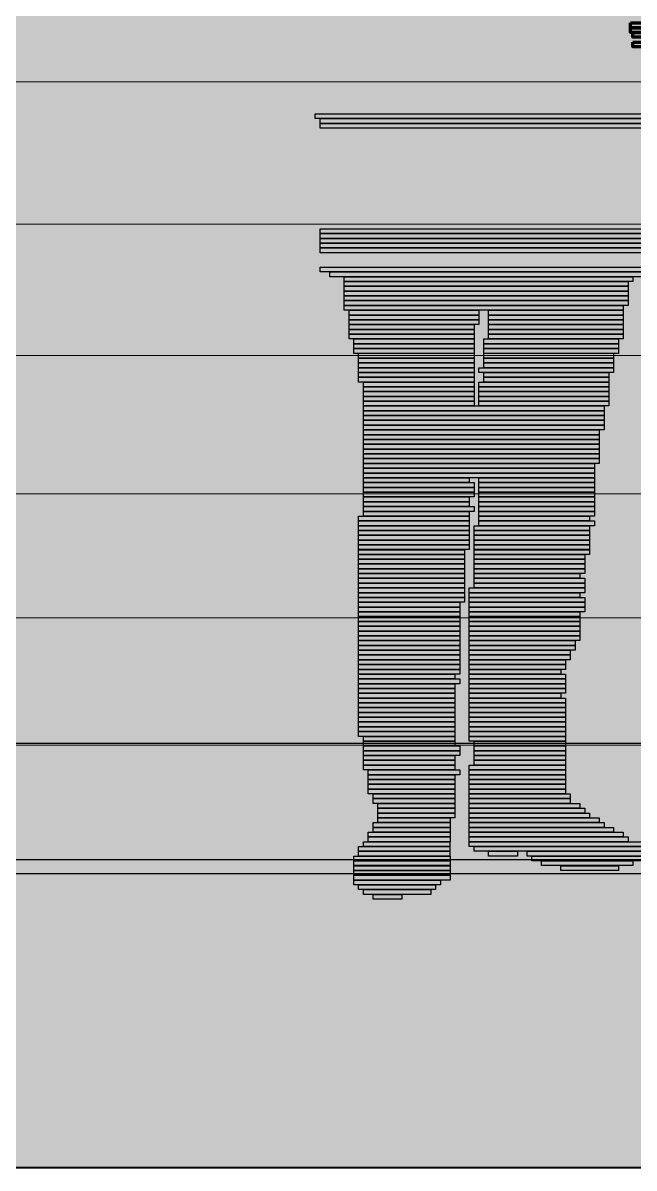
# Model space of a CAD drawing. Header units: millimetres. Extents: x 2976 to 41668, y 1850 to 28527.
# Drawn here: x 20555 to 21355, y 8211 to 9710 of the extents above; entities that cross this region are included whole.
import ezdxf

# ---------------------------------------------------------------- set-up
doc = ezdxf.new("R2010")
doc.units = ezdxf.units.MM
doc.header["$LTSCALE"] = 50
doc.linetypes.add('PDF_141-1_141-1_0-0_0-0', pattern=[282.2, 141.1, -141.1, 0, 0])
for name, color, linetype in [('00_Wand_Bestand', 7, 'Continuous'), ('01_Daemmung_neu', 9, 'Continuous'), ('02_Grundstuecksgrenze', 8, 'Continuous'), ('05_Linien_stark', 7, 'Continuous'), ('06_Linien_fein', 3, 'Continuous')]:
    doc.layers.add(name, color=color, linetype=linetype)

msp = doc.modelspace()

# ---------------------------------------------------------------- hatches: boundary and pattern name
at = {"layer": '00_Wand_Bestand'}
for points in [[(20937.5, 9591.4), (21787.3, 9591.4), (21787.3, 9585.1), (20937.5, 9585.1)], [(20943.8, 9585.1), (21787.3, 9585.1), (21787.3, 9578.8), (20943.8, 9578.8)], [(20943.8, 9578.8), (21787.3, 9578.8), (21787.3, 9572.6), (20943.8, 9572.6)], [(20943.8, 9440.9), (21441.1, 9440.9), (21441.1, 9434.6), (20943.8, 9434.6)], [(20956.4, 9384.4), (21781, 9384.4), (21781, 9378.1), (20956.4, 9378.1)], [(20975.3, 9378.1), (21353, 9378.1), (21353, 9371.9), (20975.3, 9371.9)], [(20975.3, 9371.9), (21346.7, 9371.9), (21346.7, 9365.6), (20975.3, 9365.6)], [(20975.3, 9365.6), (21346.7, 9365.6), (21346.7, 9359.4), (20975.3, 9359.4)], [(20975.3, 9359.4), (21346.7, 9359.4), (21346.7, 9353.1), (20975.3, 9353.1)], [(20975.3, 9353.1), (21346.7, 9353.1), (21346.7, 9346.8), (20975.3, 9346.8)], [(20975.3, 9346.8), (21346.7, 9346.8), (21346.7, 9340.6), (20975.3, 9340.6)], [(20975.3, 9340.5), (21340.4, 9340.5), (21340.4, 9334.3), (20975.3, 9334.3)], [(20981.6, 9334.3), (21151.5, 9334.3), (21151.5, 9328), (20981.6, 9328)], [(20981.6, 9328), (21151.5, 9328), (21151.5, 9321.7), (20981.6, 9321.7)], [(21164.1, 9334.3), (21340.4, 9334.3), (21340.4, 9328), (21164.1, 9328)], [(21164.1, 9328), (21340.4, 9328), (21340.4, 9321.7), (21164.1, 9321.7)], [(20981.6, 9321.7), (21151.5, 9321.7), (21151.5, 9315.4), (20981.6, 9315.4)], [(20981.6, 9315.5), (21145.3, 9315.5), (21145.3, 9309.2), (20981.6, 9309.2)], [(21164.1, 9321.7), (21340.4, 9321.7), (21340.4, 9315.4), (21164.1, 9315.4)], [(21164.1, 9315.5), (21340.4, 9315.5), (21340.4, 9309.2), (21164.1, 9309.2)], [(20981.6, 9309.2), (21145.3, 9309.2), (21145.3, 9302.9), (20981.6, 9302.9)], [(20981.6, 9302.9), (21145.3, 9302.9), (21145.3, 9296.7), (20981.6, 9296.7)], [(21164.1, 9309.2), (21340.4, 9309.2), (21340.4, 9302.9), (21164.1, 9302.9)], [(21164.1, 9302.9), (21340.4, 9302.9), (21340.4, 9296.7), (21164.1, 9296.7)], [(20987.9, 9296.7), (21145.2, 9296.7), (21145.2, 9290.4), (20987.9, 9290.4)], [(20987.9, 9290.4), (21145.2, 9290.4), (21145.2, 9284.1), (20987.9, 9284.1)], [(20987.9, 9284.1), (21145.2, 9284.1), (21145.2, 9277.8), (20987.9, 9277.8)], [(21157.8, 9296.7), (21334.1, 9296.7), (21334.1, 9290.4), (21157.8, 9290.4)], [(21157.8, 9290.4), (21334.1, 9290.4), (21334.1, 9284.1), (21157.8, 9284.1)], [(21157.8, 9284.1), (21334.1, 9284.1), (21334.1, 9277.8), (21157.8, 9277.8)], [(20994.2, 9277.9), (21145.2, 9277.9), (21145.2, 9271.6), (20994.2, 9271.6)], [(20994.2, 9271.6), (21145.2, 9271.6), (21145.2, 9265.3), (20994.2, 9265.3)], [(21157.8, 9277.9), (21327.8, 9277.9), (21327.8, 9271.6), (21157.8, 9271.6)], [(21157.8, 9271.6), (21327.8, 9271.6), (21327.8, 9265.3), (21157.8, 9265.3)], [(20994.2, 9265.3), (21145.2, 9265.3), (21145.2, 9259), (20994.2, 9259)], [(20994.2, 9259), (21145.2, 9259), (21145.2, 9252.8), (20994.2, 9252.8)], [(20994.2, 9252.7), (21145.2, 9252.7), (21145.2, 9246.5), (20994.2, 9246.5)], [(21151.5, 9259), (21327.8, 9259), (21327.8, 9252.8), (21151.5, 9252.8)], [(21157.8, 9265.3), (21327.8, 9265.3), (21327.8, 9259), (21157.8, 9259)], [(21157.8, 9252.7), (21321.5, 9252.7), (21321.5, 9246.5), (21157.8, 9246.5)], [(20994.2, 9246.5), (21145.2, 9246.5), (21145.2, 9240.2), (20994.2, 9240.2)], [(21000.4, 9240.2), (21145.2, 9240.2), (21145.2, 9234), (21000.4, 9234)], [(21151.5, 9240.2), (21321.5, 9240.2), (21321.5, 9234), (21151.5, 9234)], [(21157.8, 9246.5), (21321.5, 9246.5), (21321.5, 9240.2), (21157.8, 9240.2)], [(21000.4, 9234), (21145.2, 9234), (21145.2, 9227.7), (21000.4, 9227.7)], [(21000.4, 9227.7), (21145.2, 9227.7), (21145.2, 9221.4), (21000.4, 9221.4)], [(21151.5, 9234), (21321.5, 9234), (21321.5, 9227.7), (21151.5, 9227.7)], [(21151.5, 9227.7), (21321.5, 9227.7), (21321.5, 9221.4), (21151.5, 9221.4)], [(21000.4, 9221.4), (21145.2, 9221.4), (21145.2, 9215.2), (21000.4, 9215.2)], [(21000.4, 9215.2), (21145.2, 9215.2), (21145.2, 9208.9), (21000.4, 9208.9)], [(21000.4, 9208.9), (21315.2, 9208.9), (21315.2, 9202.6), (21000.4, 9202.6)], [(21151.5, 9221.4), (21321.5, 9221.4), (21321.5, 9215.2), (21151.5, 9215.2)], [(21151.5, 9215.2), (21321.5, 9215.2), (21321.5, 9208.9), (21151.5, 9208.9)], [(21000.4, 9202.6), (21315.2, 9202.6), (21315.2, 9196.3), (21000.4, 9196.3)], [(21000.4, 9196.3), (21315.2, 9196.3), (21315.2, 9190.1), (21000.4, 9190.1)], [(21000.4, 9190.1), (21315.2, 9190.1), (21315.2, 9183.8), (21000.4, 9183.8)], [(21000.4, 9183.8), (21315.2, 9183.8), (21315.2, 9177.5), (21000.4, 9177.5)], [(21000.4, 9177.5), (21308.9, 9177.5), (21308.9, 9171.3), (21000.4, 9171.3)], [(21000.4, 9171.3), (21308.9, 9171.3), (21308.9, 9165), (21000.4, 9165)], [(21000.4, 9165), (21308.9, 9165), (21308.9, 9158.7), (21000.4, 9158.7)], [(21000.4, 9158.7), (21308.9, 9158.7), (21308.9, 9152.4), (21000.4, 9152.4)], [(21000.4, 9152.4), (21308.9, 9152.4), (21308.9, 9146.2), (21000.4, 9146.2)], [(21000.4, 9146.2), (21308.9, 9146.2), (21308.9, 9139.9), (21000.4, 9139.9)], [(21000.4, 9139.9), (21308.9, 9139.9), (21308.9, 9133.6), (21000.4, 9133.6)], [(21000.4, 9133.6), (21302.6, 9133.6), (21302.6, 9127.4), (21000.4, 9127.4)], [(21000.4, 9127.4), (21302.6, 9127.4), (21302.6, 9121.1), (21000.4, 9121.1)], [(21000.4, 9121.1), (21302.6, 9121.1), (21302.6, 9114.8), (21000.4, 9114.8)], [(21000.4, 9114.8), (21138.9, 9114.8), (21138.9, 9108.5), (21000.4, 9108.5)], [(21000.4, 9108.6), (21145.2, 9108.6), (21145.2, 9102.3), (21000.4, 9102.3)], [(21000.4, 9102.3), (21145.2, 9102.3), (21145.2, 9096), (21000.4, 9096)], [(21151.5, 9114.8), (21302.6, 9114.8), (21302.6, 9108.5), (21151.5, 9108.5)], [(21151.5, 9108.6), (21302.6, 9108.6), (21302.6, 9102.3), (21151.5, 9102.3)], [(21151.5, 9102.3), (21302.6, 9102.3), (21302.6, 9096), (21151.5, 9096)], [(21000.4, 9096), (21145.2, 9096), (21145.2, 9089.7), (21000.4, 9089.7)], [(21000.4, 9089.7), (21138.9, 9089.7), (21138.9, 9083.5), (21000.4, 9083.5)], [(21151.5, 9096), (21302.6, 9096), (21302.6, 9089.7), (21151.5, 9089.7)], [(21151.5, 9089.7), (21302.6, 9089.7), (21302.6, 9083.5), (21151.5, 9083.5)], [(21000.4, 9083.5), (21138.9, 9083.5), (21138.9, 9077.2), (21000.4, 9077.2)], [(21000.4, 9077.2), (21145.2, 9077.2), (21145.2, 9070.9), (21000.4, 9070.9)], [(21151.5, 9083.5), (21302.6, 9083.5), (21302.6, 9077.2), (21151.5, 9077.2)], [(21151.5, 9077.2), (21302.6, 9077.2), (21302.6, 9070.9), (21151.5, 9070.9)], [(20994.2, 9064.7), (21138.9, 9064.7), (21138.9, 9058.4), (20994.2, 9058.4)], [(20994.2, 9058.4), (21138.9, 9058.4), (21138.9, 9052.1), (20994.2, 9052.1)], [(21000.4, 9070.9), (21138.9, 9070.9), (21138.9, 9064.7), (21000.4, 9064.7)], [(21151.5, 9070.9), (21302.6, 9070.9), (21302.6, 9064.7), (21151.5, 9064.7)], [(21151.5, 9064.7), (21296.3, 9064.7), (21296.3, 9058.4), (21151.5, 9058.4)], [(21151.5, 9058.4), (21302.6, 9058.4), (21302.6, 9052.1), (21151.5, 9052.1)], [(20994.2, 9052.1), (21138.9, 9052.1), (21138.9, 9045.9), (20994.2, 9045.9)], [(20994.2, 9045.9), (21138.9, 9045.9), (21138.9, 9039.6), (20994.2, 9039.6)], [(21145.3, 9052.1), (21296.3, 9052.1), (21296.3, 9045.9), (21145.3, 9045.9)], [(21145.3, 9045.9), (21296.3, 9045.9), (21296.3, 9039.6), (21145.3, 9039.6)], [(20994.2, 9039.6), (21138.9, 9039.6), (21138.9, 9033.3), (20994.2, 9033.3)], [(20994.2, 9033.3), (21138.9, 9033.3), (21138.9, 9027.1), (20994.2, 9027.1)], [(21145.3, 9039.6), (21296.3, 9039.6), (21296.3, 9033.3), (21145.3, 9033.3)], [(21145.3, 9033.3), (21296.3, 9033.3), (21296.3, 9027.1), (21145.3, 9027.1)], [(20994.2, 9027.1), (21138.9, 9027.1), (21138.9, 9020.8), (20994.2, 9020.8)], [(20994.2, 9020.7), (21132.6, 9020.7), (21132.6, 9014.5), (20994.2, 9014.5)], [(20994.2, 9014.5), (21132.6, 9014.5), (21132.6, 9008.2), (20994.2, 9008.2)], [(21145.3, 9027.1), (21296.3, 9027.1), (21296.3, 9020.8), (21145.3, 9020.8)], [(21145.3, 9020.7), (21296.3, 9020.7), (21296.3, 9014.5), (21145.3, 9014.5)], [(21145.3, 9014.5), (21290, 9014.5), (21290, 9008.2), (21145.3, 9008.2)], [(20994.2, 9008.2), (21132.6, 9008.2), (21132.6, 9002), (20994.2, 9002)], [(20994.2, 9002), (21132.6, 9002), (21132.6, 8995.7), (20994.2, 8995.7)], [(21145.3, 9008.2), (21290, 9008.2), (21290, 9002), (21145.3, 9002)], [(21145.3, 9002), (21290, 9002), (21290, 8995.7), (21145.3, 8995.7)], [(20994.2, 8995.7), (21132.6, 8995.7), (21132.6, 8989.4), (20994.2, 8989.4)], [(20994.2, 8989.4), (21132.6, 8989.4), (21132.6, 8983.2), (20994.2, 8983.2)], [(20994.2, 8983.2), (21132.6, 8983.2), (21132.6, 8976.9), (20994.2, 8976.9)], [(21145.3, 8995.7), (21290, 8995.7), (21290, 8989.4), (21145.3, 8989.4)], [(21145.3, 8989.4), (21283.7, 8989.4), (21283.7, 8983.2), (21145.3, 8983.2)], [(21145.3, 8983.2), (21290, 8983.2), (21290, 8976.9), (21145.3, 8976.9)], [(20994.2, 8976.9), (21132.6, 8976.9), (21132.6, 8970.6), (20994.2, 8970.6)], [(20994.2, 8970.6), (21132.6, 8970.6), (21132.6, 8964.3), (20994.2, 8964.3)], [(21138.9, 8970.6), (21290, 8970.6), (21290, 8964.3), (21138.9, 8964.3)], [(21145.3, 8976.9), (21290, 8976.9), (21290, 8970.6), (21145.3, 8970.6)], [(20994.2, 8964.3), (21132.6, 8964.3), (21132.6, 8958.1), (20994.2, 8958.1)], [(20994.2, 8958.1), (21132.6, 8958.1), (21132.6, 8951.8), (20994.2, 8951.8)], [(21138.9, 8964.3), (21283.7, 8964.3), (21283.7, 8958.1), (21138.9, 8958.1)], [(21138.9, 8958.1), (21290, 8958.1), (21290, 8951.8), (21138.9, 8951.8)], [(20994.2, 8951.8), (21126.4, 8951.8), (21126.4, 8945.5), (20994.2, 8945.5)], [(20994.2, 8945.5), (21126.4, 8945.5), (21126.4, 8939.3), (20994.2, 8939.3)], [(20994.2, 8939.3), (21126.4, 8939.3), (21126.4, 8933), (20994.2, 8933)], [(21138.9, 8951.8), (21290, 8951.8), (21290, 8945.5), (21138.9, 8945.5)], [(21138.9, 8945.5), (21290, 8945.5), (21290, 8939.3), (21138.9, 8939.3)], [(21138.9, 8939.3), (21283.7, 8939.3), (21283.7, 8933), (21138.9, 8933)], [(20994.2, 8933), (21126.4, 8933), (21126.4, 8926.7), (20994.2, 8926.7)], [(20994.2, 8926.7), (21126.4, 8926.7), (21126.4, 8920.4), (20994.2, 8920.4)], [(21138.9, 8933), (21283.7, 8933), (21283.7, 8926.7), (21138.9, 8926.7)], [(21138.9, 8926.7), (21283.7, 8926.7), (21283.7, 8920.4), (21138.9, 8920.4)], [(20994.2, 8920.4), (21126.4, 8920.4), (21126.4, 8914.2), (20994.2, 8914.2)], [(20994.2, 8914.2), (21126.4, 8914.2), (21126.4, 8907.9), (20994.2, 8907.9)], [(20994.2, 8907.9), (21126.4, 8907.9), (21126.4, 8901.6), (20994.2, 8901.6)], [(21138.9, 8920.4), (21283.7, 8920.4), (21283.7, 8914.2), (21138.9, 8914.2)], [(21138.9, 8914.2), (21283.7, 8914.2), (21283.7, 8907.9), (21138.9, 8907.9)], [(21138.9, 8907.9), (21283.7, 8907.9), (21283.7, 8901.6), (21138.9, 8901.6)], [(20994.2, 8901.6), (21126.4, 8901.6), (21126.4, 8895.4), (20994.2, 8895.4)], [(20994.2, 8895.4), (21126.4, 8895.4), (21126.4, 8889.1), (20994.2, 8889.1)], [(21138.9, 8901.6), (21277.5, 8901.6), (21277.5, 8895.4), (21138.9, 8895.4)], [(21138.9, 8895.4), (21277.5, 8895.4), (21277.5, 8889.1), (21138.9, 8889.1)], [(20994.2, 8889.1), (21126.4, 8889.1), (21126.4, 8882.8), (20994.2, 8882.8)], [(20994.2, 8882.8), (21126.4, 8882.8), (21126.4, 8876.6), (20994.2, 8876.6)], [(21138.9, 8889.1), (21271.1, 8889.1), (21271.1, 8882.8), (21138.9, 8882.8)], [(21138.9, 8882.8), (21271.1, 8882.8), (21271.1, 8876.6), (21138.9, 8876.6)], [(20994.2, 8876.6), (21126.4, 8876.6), (21126.4, 8870.3), (20994.2, 8870.3)], [(20994.2, 8870.3), (21126.4, 8870.3), (21126.4, 8864), (20994.2, 8864)], [(20994.2, 8864), (21126.4, 8864), (21126.4, 8857.8), (20994.2, 8857.8)], [(21138.9, 8876.6), (21264.9, 8876.6), (21264.9, 8870.3), (21138.9, 8870.3)], [(21138.9, 8870.3), (21264.9, 8870.3), (21264.9, 8864), (21138.9, 8864)], [(21138.9, 8864), (21258.6, 8864), (21258.6, 8857.8), (21138.9, 8857.8)], [(20994.2, 8857.8), (21120.1, 8857.8), (21120.1, 8851.5), (20994.2, 8851.5)], [(20994.2, 8851.5), (21126.4, 8851.5), (21126.4, 8845.2), (20994.2, 8845.2)], [(21138.9, 8857.8), (21264.9, 8857.8), (21264.9, 8851.5), (21138.9, 8851.5)], [(21138.9, 8851.5), (21264.9, 8851.5), (21264.9, 8845.2), (21138.9, 8845.2)], [(20994.2, 8845.2), (21120.1, 8845.2), (21120.1, 8839), (20994.2, 8839)], [(20994.2, 8838.9), (21120.1, 8838.9), (21120.1, 8832.7), (20994.2, 8832.7)], [(20994.2, 8832.7), (21120.1, 8832.7), (21120.1, 8826.4), (20994.2, 8826.4)], [(21138.9, 8845.2), (21264.9, 8845.2), (21264.9, 8839), (21138.9, 8839)], [(21138.9, 8838.9), (21264.9, 8838.9), (21264.9, 8832.7), (21138.9, 8832.7)], [(21138.9, 8832.7), (21258.6, 8832.7), (21258.6, 8826.4), (21138.9, 8826.4)], [(20994.2, 8826.4), (21120.1, 8826.4), (21120.1, 8820.1), (20994.2, 8820.1)], [(20994.2, 8820.1), (21120.1, 8820.1), (21120.1, 8813.9), (20994.2, 8813.9)], [(21138.9, 8826.4), (21264.9, 8826.4), (21264.9, 8820.1), (21138.9, 8820.1)], [(21138.9, 8820.1), (21264.9, 8820.1), (21264.9, 8813.9), (21138.9, 8813.9)], [(20994.2, 8813.9), (21120.1, 8813.9), (21120.1, 8807.6), (20994.2, 8807.6)], [(20994.2, 8807.6), (21120.1, 8807.6), (21120.1, 8801.3), (20994.2, 8801.3)], [(21138.9, 8813.9), (21264.9, 8813.9), (21264.9, 8807.6), (21138.9, 8807.6)], [(21138.9, 8807.6), (21264.9, 8807.6), (21264.9, 8801.3), (21138.9, 8801.3)], [(20994.2, 8801.4), (21120.1, 8801.4), (21120.1, 8795.1), (20994.2, 8795.1)], [(20994.2, 8795.1), (21120.1, 8795.1), (21120.1, 8788.8), (20994.2, 8788.8)], [(20994.2, 8788.8), (21120.1, 8788.8), (21120.1, 8782.5), (20994.2, 8782.5)], [(21138.9, 8801.4), (21264.9, 8801.4), (21264.9, 8795.1), (21138.9, 8795.1)], [(21138.9, 8795.1), (21264.9, 8795.1), (21264.9, 8788.8), (21138.9, 8788.8)], [(21138.9, 8788.8), (21264.9, 8788.8), (21264.9, 8782.5), (21138.9, 8782.5)], [(20994.2, 8782.5), (21120.1, 8782.5), (21120.1, 8776.2), (20994.2, 8776.2)], [(21000.4, 8776.2), (21120.1, 8776.2), (21120.1, 8770), (21000.4, 8770)], [(21138.9, 8782.5), (21264.9, 8782.5), (21264.9, 8776.2), (21138.9, 8776.2)], [(21138.9, 8776.2), (21264.9, 8776.2), (21264.9, 8770), (21138.9, 8770)], [(21000.4, 8770), (21120.1, 8770), (21120.1, 8763.7), (21000.4, 8763.7)], [(21000.4, 8763.7), (21126.4, 8763.7), (21126.4, 8757.4), (21000.4, 8757.4)], [(21000.4, 8757.4), (21126.4, 8757.4), (21126.4, 8751.2), (21000.4, 8751.2)], [(21145.3, 8770), (21264.8, 8770), (21264.8, 8763.7), (21145.3, 8763.7)], [(21145.3, 8763.7), (21264.8, 8763.7), (21264.8, 8757.4), (21145.3, 8757.4)], [(21145.3, 8757.4), (21264.8, 8757.4), (21264.8, 8751.2), (21145.3, 8751.2)], [(21000.4, 8751.2), (21120.1, 8751.2), (21120.1, 8744.9), (21000.4, 8744.9)], [(21000.4, 8744.9), (21120.1, 8744.9), (21120.1, 8738.6), (21000.4, 8738.6)], [(21145.3, 8751.2), (21264.8, 8751.2), (21264.8, 8744.9), (21145.3, 8744.9)], [(21145.3, 8744.9), (21264.8, 8744.9), (21264.8, 8738.6), (21145.3, 8738.6)], [(21000.4, 8738.6), (21120.1, 8738.6), (21120.1, 8732.3), (21000.4, 8732.3)], [(21006.8, 8732.4), (21126.4, 8732.4), (21126.4, 8726.1), (21006.8, 8726.1)], [(21138.9, 8738.6), (21264.9, 8738.6), (21264.9, 8732.3), (21138.9, 8732.3)], [(21138.9, 8732.4), (21264.9, 8732.4), (21264.9, 8726.1), (21138.9, 8726.1)], [(21006.8, 8726.1), (21120.1, 8726.1), (21120.1, 8719.8), (21006.8, 8719.8)], [(21006.8, 8719.8), (21120.1, 8719.8), (21120.1, 8713.5), (21006.8, 8713.5)], [(21006.8, 8713.5), (21120.1, 8713.5), (21120.1, 8707.3), (21006.8, 8707.3)], [(21138.9, 8726.1), (21264.9, 8726.1), (21264.9, 8719.8), (21138.9, 8719.8)], [(21138.9, 8719.8), (21264.9, 8719.8), (21264.9, 8713.5), (21138.9, 8713.5)], [(21138.9, 8713.5), (21264.9, 8713.5), (21264.9, 8707.3), (21138.9, 8707.3)], [(21006.8, 8707.3), (21120.1, 8707.3), (21120.1, 8701), (21006.8, 8701)], [(21013.1, 8701), (21120.1, 8701), (21120.1, 8694.7), (21013.1, 8694.7)], [(21138.9, 8707.3), (21264.9, 8707.3), (21264.9, 8701), (21138.9, 8701)], [(21138.9, 8701), (21271.1, 8701), (21271.1, 8694.7), (21138.9, 8694.7)], [(21013.1, 8694.7), (21120.1, 8694.7), (21120.1, 8688.5), (21013.1, 8688.5)], [(21019.3, 8688.5), (21120.1, 8688.5), (21120.1, 8682.2), (21019.3, 8682.2)], [(21138.9, 8694.7), (21271.1, 8694.7), (21271.1, 8688.5), (21138.9, 8688.5)], [(21138.9, 8688.5), (21283.7, 8688.5), (21283.7, 8682.2), (21138.9, 8682.2)], [(21019.3, 8682.2), (21120.1, 8682.2), (21120.1, 8675.9), (21019.3, 8675.9)], [(21019.3, 8675.9), (21120.1, 8675.9), (21120.1, 8669.7), (21019.3, 8669.7)], [(21019.3, 8669.7), (21113.8, 8669.7), (21113.8, 8663.4), (21019.3, 8663.4)], [(21138.9, 8682.2), (21290, 8682.2), (21290, 8675.9), (21138.9, 8675.9)], [(21138.9, 8675.9), (21296.3, 8675.9), (21296.3, 8669.7), (21138.9, 8669.7)], [(21138.9, 8669.7), (21308.9, 8669.7), (21308.9, 8663.4), (21138.9, 8663.4)], [(21013.1, 8663.4), (21113.8, 8663.4), (21113.8, 8657.1), (21013.1, 8657.1)], [(21013.1, 8657.1), (21113.8, 8657.1), (21113.8, 8650.9), (21013.1, 8650.9)], [(21138.9, 8663.4), (21315.2, 8663.4), (21315.2, 8657.1), (21138.9, 8657.1)], [(21138.9, 8657.1), (21327.8, 8657.1), (21327.8, 8650.9), (21138.9, 8650.9)], [(21000.4, 8638.3), (21113.7, 8638.3), (21113.7, 8632), (21000.4, 8632)], [(21006.8, 8650.8), (21113.8, 8650.8), (21113.8, 8644.6), (21006.8, 8644.6)], [(21006.8, 8644.6), (21113.8, 8644.6), (21113.8, 8638.3), (21006.8, 8638.3)], [(21138.9, 8650.8), (21340.4, 8650.8), (21340.4, 8644.6), (21138.9, 8644.6)], [(21138.9, 8644.6), (21346.7, 8644.6), (21346.7, 8638.3), (21138.9, 8638.3)], [(21138.9, 8638.3), (21365.6, 8638.3), (21365.6, 8632), (21138.9, 8632)], [(20994.2, 8632), (21113.7, 8632), (21113.7, 8625.8), (20994.2, 8625.8)], [(20994.2, 8625.8), (21113.7, 8625.8), (21113.7, 8619.5), (20994.2, 8619.5)], [(21145.3, 8632), (21365.5, 8632), (21365.5, 8625.8), (21145.3, 8625.8)], [(21164.1, 8625.8), (21201.9, 8625.8), (21201.9, 8619.5), (21164.1, 8619.5)], [(21214.5, 8625.8), (21365.6, 8625.8), (21365.6, 8619.5), (21214.5, 8619.5)], [(20987.9, 8619.5), (21113.8, 8619.5), (21113.8, 8613.2), (20987.9, 8613.2)], [(20987.9, 8613.2), (21113.8, 8613.2), (21113.8, 8607), (20987.9, 8607)], [(21220.8, 8619.5), (21371.9, 8619.5), (21371.9, 8613.2), (21220.8, 8613.2)], [(21233.4, 8613.2), (21353, 8613.2), (21353, 8607), (21233.4, 8607)], [(20987.9, 8606.9), (21113.8, 8606.9), (21113.8, 8600.7), (20987.9, 8600.7)], [(20987.9, 8600.7), (21113.8, 8600.7), (21113.8, 8594.4), (20987.9, 8594.4)], [(20987.9, 8594.4), (21113.8, 8594.4), (21113.8, 8588.1), (20987.9, 8588.1)], [(21258.6, 8606.9), (21334.1, 8606.9), (21334.1, 8600.7), (21258.6, 8600.7)], [(20987.9, 8588.1), (21101.2, 8588.1), (21101.2, 8581.9), (20987.9, 8581.9)], [(20994.2, 8581.9), (21094.9, 8581.9), (21094.9, 8575.6), (20994.2, 8575.6)], [(21000.4, 8575.6), (21088.6, 8575.6), (21088.6, 8569.3), (21000.4, 8569.3)], [(21013.1, 8569.3), (21050.8, 8569.3), (21050.8, 8563.1), (21013.1, 8563.1)]]:
    msp.add_hatch(color=7, dxfattribs=at).paths.add_polyline_path(points)
at = {"layer": '01_Daemmung_neu'}
msp.add_hatch(color=7, dxfattribs=at).paths.add_polyline_path([(11052, 17953.8), (24528.5, 17953.8), (24528.5, 8596.3), (11052, 8596.3)])
at = {"layer": '02_Grundstuecksgrenze', "transparency": 33554477}
msp.add_hatch(color=7, dxfattribs=at).paths.add_polyline_path([(11053.2, 8767.2), (24522.5, 8767.2), (24522.5, 8211.6), (11053.2, 8211.6)])
at = {"layer": '02_Grundstuecksgrenze'}
msp.add_hatch(color=7, dxfattribs=at).paths.add_polyline_path([(18046.7, 8615), (33720.4, 8615), (33720.4, 8210.9), (18046.7, 8210.9)])

# ---------------------------------------------------------------- linework, layer by layer
at = {"layer": '00_Wand_Bestand'}
for points in [[(20937.5, 9591.4), (21787.3, 9591.4), (21787.3, 9585.1), (20937.5, 9585.1)], [(20943.8, 9585.1), (21787.3, 9585.1), (21787.3, 9578.8), (20943.8, 9578.8)], [(20943.8, 9578.8), (21787.3, 9578.8), (21787.3, 9572.6), (20943.8, 9572.6)], [(20943.8, 9440.9), (21441.1, 9440.9), (21441.1, 9434.6), (20943.8, 9434.6)], [(20956.4, 9384.4), (21781, 9384.4), (21781, 9378.1), (20956.4, 9378.1)], [(20975.3, 9378.1), (21353, 9378.1), (21353, 9371.9), (20975.3, 9371.9)], [(20975.3, 9371.9), (21346.7, 9371.9), (21346.7, 9365.6), (20975.3, 9365.6)], [(20975.3, 9365.6), (21346.7, 9365.6), (21346.7, 9359.4), (20975.3, 9359.4)], [(20975.3, 9359.4), (21346.7, 9359.4), (21346.7, 9353.1), (20975.3, 9353.1)], [(20975.3, 9353.1), (21346.7, 9353.1), (21346.7, 9346.8), (20975.3, 9346.8)], [(20975.3, 9346.8), (21346.7, 9346.8), (21346.7, 9340.6), (20975.3, 9340.6)], [(20975.3, 9340.5), (21340.4, 9340.5), (21340.4, 9334.3), (20975.3, 9334.3)], [(20981.6, 9334.3), (21151.5, 9334.3), (21151.5, 9328), (20981.6, 9328)], [(20981.6, 9328), (21151.5, 9328), (21151.5, 9321.7), (20981.6, 9321.7)], [(21164.1, 9334.3), (21340.4, 9334.3), (21340.4, 9328), (21164.1, 9328)], [(21164.1, 9328), (21340.4, 9328), (21340.4, 9321.7), (21164.1, 9321.7)], [(20981.6, 9321.7), (21151.5, 9321.7), (21151.5, 9315.4), (20981.6, 9315.4)], [(20981.6, 9315.5), (21145.3, 9315.5), (21145.3, 9309.2), (20981.6, 9309.2)], [(21164.1, 9321.7), (21340.4, 9321.7), (21340.4, 9315.4), (21164.1, 9315.4)], [(21164.1, 9315.5), (21340.4, 9315.5), (21340.4, 9309.2), (21164.1, 9309.2)], [(20981.6, 9309.2), (21145.3, 9309.2), (21145.3, 9302.9), (20981.6, 9302.9)], [(20981.6, 9302.9), (21145.3, 9302.9), (21145.3, 9296.7), (20981.6, 9296.7)], [(21164.1, 9309.2), (21340.4, 9309.2), (21340.4, 9302.9), (21164.1, 9302.9)], [(21164.1, 9302.9), (21340.4, 9302.9), (21340.4, 9296.7), (21164.1, 9296.7)], [(20987.9, 9296.7), (21145.2, 9296.7), (21145.2, 9290.4), (20987.9, 9290.4)], [(20987.9, 9290.4), (21145.2, 9290.4), (21145.2, 9284.1), (20987.9, 9284.1)], [(20987.9, 9284.1), (21145.2, 9284.1), (21145.2, 9277.8), (20987.9, 9277.8)], [(21157.8, 9296.7), (21334.1, 9296.7), (21334.1, 9290.4), (21157.8, 9290.4)], [(21157.8, 9290.4), (21334.1, 9290.4), (21334.1, 9284.1), (21157.8, 9284.1)], [(21157.8, 9284.1), (21334.1, 9284.1), (21334.1, 9277.8), (21157.8, 9277.8)], [(20994.2, 9277.9), (21145.2, 9277.9), (21145.2, 9271.6), (20994.2, 9271.6)], [(20994.2, 9271.6), (21145.2, 9271.6), (21145.2, 9265.3), (20994.2, 9265.3)], [(21157.8, 9277.9), (21327.8, 9277.9), (21327.8, 9271.6), (21157.8, 9271.6)], [(21157.8, 9271.6), (21327.8, 9271.6), (21327.8, 9265.3), (21157.8, 9265.3)], [(20994.2, 9265.3), (21145.2, 9265.3), (21145.2, 9259), (20994.2, 9259)], [(20994.2, 9259), (21145.2, 9259), (21145.2, 9252.8), (20994.2, 9252.8)], [(20994.2, 9252.7), (21145.2, 9252.7), (21145.2, 9246.5), (20994.2, 9246.5)], [(21151.5, 9259), (21327.8, 9259), (21327.8, 9252.8), (21151.5, 9252.8)], [(21157.8, 9265.3), (21327.8, 9265.3), (21327.8, 9259), (21157.8, 9259)], [(21157.8, 9252.7), (21321.5, 9252.7), (21321.5, 9246.5), (21157.8, 9246.5)], [(20994.2, 9246.5), (21145.2, 9246.5), (21145.2, 9240.2), (20994.2, 9240.2)], [(21000.4, 9240.2), (21145.2, 9240.2), (21145.2, 9234), (21000.4, 9234)], [(21151.5, 9240.2), (21321.5, 9240.2), (21321.5, 9234), (21151.5, 9234)], [(21157.8, 9246.5), (21321.5, 9246.5), (21321.5, 9240.2), (21157.8, 9240.2)], [(21000.4, 9234), (21145.2, 9234), (21145.2, 9227.7), (21000.4, 9227.7)], [(21000.4, 9227.7), (21145.2, 9227.7), (21145.2, 9221.4), (21000.4, 9221.4)], [(21151.5, 9234), (21321.5, 9234), (21321.5, 9227.7), (21151.5, 9227.7)], [(21151.5, 9227.7), (21321.5, 9227.7), (21321.5, 9221.4), (21151.5, 9221.4)], [(21000.4, 9221.4), (21145.2, 9221.4), (21145.2, 9215.2), (21000.4, 9215.2)], [(21000.4, 9215.2), (21145.2, 9215.2), (21145.2, 9208.9), (21000.4, 9208.9)], [(21000.4, 9208.9), (21315.2, 9208.9), (21315.2, 9202.6), (21000.4, 9202.6)], [(21151.5, 9221.4), (21321.5, 9221.4), (21321.5, 9215.2), (21151.5, 9215.2)], [(21151.5, 9215.2), (21321.5, 9215.2), (21321.5, 9208.9), (21151.5, 9208.9)], [(21000.4, 9202.6), (21315.2, 9202.6), (21315.2, 9196.3), (21000.4, 9196.3)], [(21000.4, 9196.3), (21315.2, 9196.3), (21315.2, 9190.1), (21000.4, 9190.1)], [(21000.4, 9190.1), (21315.2, 9190.1), (21315.2, 9183.8), (21000.4, 9183.8)], [(21000.4, 9183.8), (21315.2, 9183.8), (21315.2, 9177.5), (21000.4, 9177.5)], [(21000.4, 9177.5), (21308.9, 9177.5), (21308.9, 9171.3), (21000.4, 9171.3)], [(21000.4, 9171.3), (21308.9, 9171.3), (21308.9, 9165), (21000.4, 9165)], [(21000.4, 9165), (21308.9, 9165), (21308.9, 9158.7), (21000.4, 9158.7)], [(21000.4, 9158.7), (21308.9, 9158.7), (21308.9, 9152.4), (21000.4, 9152.4)], [(21000.4, 9152.4), (21308.9, 9152.4), (21308.9, 9146.2), (21000.4, 9146.2)], [(21000.4, 9146.2), (21308.9, 9146.2), (21308.9, 9139.9), (21000.4, 9139.9)], [(21000.4, 9139.9), (21308.9, 9139.9), (21308.9, 9133.6), (21000.4, 9133.6)], [(21000.4, 9133.6), (21302.6, 9133.6), (21302.6, 9127.4), (21000.4, 9127.4)], [(21000.4, 9127.4), (21302.6, 9127.4), (21302.6, 9121.1), (21000.4, 9121.1)], [(21000.4, 9121.1), (21302.6, 9121.1), (21302.6, 9114.8), (21000.4, 9114.8)], [(21000.4, 9114.8), (21138.9, 9114.8), (21138.9, 9108.5), (21000.4, 9108.5)], [(21000.4, 9108.6), (21145.2, 9108.6), (21145.2, 9102.3), (21000.4, 9102.3)], [(21000.4, 9102.3), (21145.2, 9102.3), (21145.2, 9096), (21000.4, 9096)], [(21151.5, 9114.8), (21302.6, 9114.8), (21302.6, 9108.5), (21151.5, 9108.5)], [(21151.5, 9108.6), (21302.6, 9108.6), (21302.6, 9102.3), (21151.5, 9102.3)], [(21151.5, 9102.3), (21302.6, 9102.3), (21302.6, 9096), (21151.5, 9096)], [(21000.4, 9096), (21145.2, 9096), (21145.2, 9089.7), (21000.4, 9089.7)], [(21000.4, 9089.7), (21138.9, 9089.7), (21138.9, 9083.5), (21000.4, 9083.5)], [(21151.5, 9096), (21302.6, 9096), (21302.6, 9089.7), (21151.5, 9089.7)], [(21151.5, 9089.7), (21302.6, 9089.7), (21302.6, 9083.5), (21151.5, 9083.5)], [(21000.4, 9083.5), (21138.9, 9083.5), (21138.9, 9077.2), (21000.4, 9077.2)], [(21000.4, 9077.2), (21145.2, 9077.2), (21145.2, 9070.9), (21000.4, 9070.9)], [(21151.5, 9083.5), (21302.6, 9083.5), (21302.6, 9077.2), (21151.5, 9077.2)], [(21151.5, 9077.2), (21302.6, 9077.2), (21302.6, 9070.9), (21151.5, 9070.9)], [(20994.2, 9064.7), (21138.9, 9064.7), (21138.9, 9058.4), (20994.2, 9058.4)], [(20994.2, 9058.4), (21138.9, 9058.4), (21138.9, 9052.1), (20994.2, 9052.1)], [(21000.4, 9070.9), (21138.9, 9070.9), (21138.9, 9064.7), (21000.4, 9064.7)], [(21151.5, 9070.9), (21302.6, 9070.9), (21302.6, 9064.7), (21151.5, 9064.7)], [(21151.5, 9064.7), (21296.3, 9064.7), (21296.3, 9058.4), (21151.5, 9058.4)], [(21151.5, 9058.4), (21302.6, 9058.4), (21302.6, 9052.1), (21151.5, 9052.1)], [(20994.2, 9052.1), (21138.9, 9052.1), (21138.9, 9045.9), (20994.2, 9045.9)], [(20994.2, 9045.9), (21138.9, 9045.9), (21138.9, 9039.6), (20994.2, 9039.6)], [(21145.3, 9052.1), (21296.3, 9052.1), (21296.3, 9045.9), (21145.3, 9045.9)], [(21145.3, 9045.9), (21296.3, 9045.9), (21296.3, 9039.6), (21145.3, 9039.6)], [(20994.2, 9039.6), (21138.9, 9039.6), (21138.9, 9033.3), (20994.2, 9033.3)], [(20994.2, 9033.3), (21138.9, 9033.3), (21138.9, 9027.1), (20994.2, 9027.1)], [(21145.3, 9039.6), (21296.3, 9039.6), (21296.3, 9033.3), (21145.3, 9033.3)], [(21145.3, 9033.3), (21296.3, 9033.3), (21296.3, 9027.1), (21145.3, 9027.1)], [(20994.2, 9027.1), (21138.9, 9027.1), (21138.9, 9020.8), (20994.2, 9020.8)], [(20994.2, 9020.7), (21132.6, 9020.7), (21132.6, 9014.5), (20994.2, 9014.5)], [(20994.2, 9014.5), (21132.6, 9014.5), (21132.6, 9008.2), (20994.2, 9008.2)], [(21145.3, 9027.1), (21296.3, 9027.1), (21296.3, 9020.8), (21145.3, 9020.8)], [(21145.3, 9020.7), (21296.3, 9020.7), (21296.3, 9014.5), (21145.3, 9014.5)], [(21145.3, 9014.5), (21290, 9014.5), (21290, 9008.2), (21145.3, 9008.2)], [(20994.2, 9008.2), (21132.6, 9008.2), (21132.6, 9002), (20994.2, 9002)], [(20994.2, 9002), (21132.6, 9002), (21132.6, 8995.7), (20994.2, 8995.7)], [(21145.3, 9008.2), (21290, 9008.2), (21290, 9002), (21145.3, 9002)], [(21145.3, 9002), (21290, 9002), (21290, 8995.7), (21145.3, 8995.7)], [(20994.2, 8995.7), (21132.6, 8995.7), (21132.6, 8989.4), (20994.2, 8989.4)], [(20994.2, 8989.4), (21132.6, 8989.4), (21132.6, 8983.2), (20994.2, 8983.2)], [(20994.2, 8983.2), (21132.6, 8983.2), (21132.6, 8976.9), (20994.2, 8976.9)], [(21145.3, 8995.7), (21290, 8995.7), (21290, 8989.4), (21145.3, 8989.4)], [(21145.3, 8989.4), (21283.7, 8989.4), (21283.7, 8983.2), (21145.3, 8983.2)], [(21145.3, 8983.2), (21290, 8983.2), (21290, 8976.9), (21145.3, 8976.9)], [(20994.2, 8976.9), (21132.6, 8976.9), (21132.6, 8970.6), (20994.2, 8970.6)], [(20994.2, 8970.6), (21132.6, 8970.6), (21132.6, 8964.3), (20994.2, 8964.3)], [(21138.9, 8970.6), (21290, 8970.6), (21290, 8964.3), (21138.9, 8964.3)], [(21145.3, 8976.9), (21290, 8976.9), (21290, 8970.6), (21145.3, 8970.6)], [(20994.2, 8964.3), (21132.6, 8964.3), (21132.6, 8958.1), (20994.2, 8958.1)], [(20994.2, 8958.1), (21132.6, 8958.1), (21132.6, 8951.8), (20994.2, 8951.8)], [(21138.9, 8964.3), (21283.7, 8964.3), (21283.7, 8958.1), (21138.9, 8958.1)], [(21138.9, 8958.1), (21290, 8958.1), (21290, 8951.8), (21138.9, 8951.8)], [(20994.2, 8951.8), (21126.4, 8951.8), (21126.4, 8945.5), (20994.2, 8945.5)], [(20994.2, 8945.5), (21126.4, 8945.5), (21126.4, 8939.3), (20994.2, 8939.3)], [(20994.2, 8939.3), (21126.4, 8939.3), (21126.4, 8933), (20994.2, 8933)], [(21138.9, 8951.8), (21290, 8951.8), (21290, 8945.5), (21138.9, 8945.5)], [(21138.9, 8945.5), (21290, 8945.5), (21290, 8939.3), (21138.9, 8939.3)], [(21138.9, 8939.3), (21283.7, 8939.3), (21283.7, 8933), (21138.9, 8933)], [(20994.2, 8933), (21126.4, 8933), (21126.4, 8926.7), (20994.2, 8926.7)], [(20994.2, 8926.7), (21126.4, 8926.7), (21126.4, 8920.4), (20994.2, 8920.4)], [(21138.9, 8933), (21283.7, 8933), (21283.7, 8926.7), (21138.9, 8926.7)], [(21138.9, 8926.7), (21283.7, 8926.7), (21283.7, 8920.4), (21138.9, 8920.4)], [(20994.2, 8920.4), (21126.4, 8920.4), (21126.4, 8914.2), (20994.2, 8914.2)], [(20994.2, 8914.2), (21126.4, 8914.2), (21126.4, 8907.9), (20994.2, 8907.9)], [(20994.2, 8907.9), (21126.4, 8907.9), (21126.4, 8901.6), (20994.2, 8901.6)], [(21138.9, 8920.4), (21283.7, 8920.4), (21283.7, 8914.2), (21138.9, 8914.2)], [(21138.9, 8914.2), (21283.7, 8914.2), (21283.7, 8907.9), (21138.9, 8907.9)], [(21138.9, 8907.9), (21283.7, 8907.9), (21283.7, 8901.6), (21138.9, 8901.6)], [(20994.2, 8901.6), (21126.4, 8901.6), (21126.4, 8895.4), (20994.2, 8895.4)], [(20994.2, 8895.4), (21126.4, 8895.4), (21126.4, 8889.1), (20994.2, 8889.1)], [(21138.9, 8901.6), (21277.5, 8901.6), (21277.5, 8895.4), (21138.9, 8895.4)], [(21138.9, 8895.4), (21277.5, 8895.4), (21277.5, 8889.1), (21138.9, 8889.1)], [(20994.2, 8889.1), (21126.4, 8889.1), (21126.4, 8882.8), (20994.2, 8882.8)], [(20994.2, 8882.8), (21126.4, 8882.8), (21126.4, 8876.6), (20994.2, 8876.6)], [(21138.9, 8889.1), (21271.1, 8889.1), (21271.1, 8882.8), (21138.9, 8882.8)], [(21138.9, 8882.8), (21271.1, 8882.8), (21271.1, 8876.6), (21138.9, 8876.6)], [(20994.2, 8876.6), (21126.4, 8876.6), (21126.4, 8870.3), (20994.2, 8870.3)], [(20994.2, 8870.3), (21126.4, 8870.3), (21126.4, 8864), (20994.2, 8864)], [(20994.2, 8864), (21126.4, 8864), (21126.4, 8857.8), (20994.2, 8857.8)], [(21138.9, 8876.6), (21264.9, 8876.6), (21264.9, 8870.3), (21138.9, 8870.3)], [(21138.9, 8870.3), (21264.9, 8870.3), (21264.9, 8864), (21138.9, 8864)], [(21138.9, 8864), (21258.6, 8864), (21258.6, 8857.8), (21138.9, 8857.8)], [(20994.2, 8857.8), (21120.1, 8857.8), (21120.1, 8851.5), (20994.2, 8851.5)], [(20994.2, 8851.5), (21126.4, 8851.5), (21126.4, 8845.2), (20994.2, 8845.2)], [(21138.9, 8857.8), (21264.9, 8857.8), (21264.9, 8851.5), (21138.9, 8851.5)], [(21138.9, 8851.5), (21264.9, 8851.5), (21264.9, 8845.2), (21138.9, 8845.2)], [(20994.2, 8845.2), (21120.1, 8845.2), (21120.1, 8839), (20994.2, 8839)], [(20994.2, 8838.9), (21120.1, 8838.9), (21120.1, 8832.7), (20994.2, 8832.7)], [(20994.2, 8832.7), (21120.1, 8832.7), (21120.1, 8826.4), (20994.2, 8826.4)], [(21138.9, 8845.2), (21264.9, 8845.2), (21264.9, 8839), (21138.9, 8839)], [(21138.9, 8838.9), (21264.9, 8838.9), (21264.9, 8832.7), (21138.9, 8832.7)], [(21138.9, 8832.7), (21258.6, 8832.7), (21258.6, 8826.4), (21138.9, 8826.4)], [(20994.2, 8826.4), (21120.1, 8826.4), (21120.1, 8820.1), (20994.2, 8820.1)], [(20994.2, 8820.1), (21120.1, 8820.1), (21120.1, 8813.9), (20994.2, 8813.9)], [(21138.9, 8826.4), (21264.9, 8826.4), (21264.9, 8820.1), (21138.9, 8820.1)], [(21138.9, 8820.1), (21264.9, 8820.1), (21264.9, 8813.9), (21138.9, 8813.9)], [(20994.2, 8813.9), (21120.1, 8813.9), (21120.1, 8807.6), (20994.2, 8807.6)], [(20994.2, 8807.6), (21120.1, 8807.6), (21120.1, 8801.3), (20994.2, 8801.3)], [(21138.9, 8813.9), (21264.9, 8813.9), (21264.9, 8807.6), (21138.9, 8807.6)], [(21138.9, 8807.6), (21264.9, 8807.6), (21264.9, 8801.3), (21138.9, 8801.3)], [(20994.2, 8801.4), (21120.1, 8801.4), (21120.1, 8795.1), (20994.2, 8795.1)], [(20994.2, 8795.1), (21120.1, 8795.1), (21120.1, 8788.8), (20994.2, 8788.8)], [(20994.2, 8788.8), (21120.1, 8788.8), (21120.1, 8782.5), (20994.2, 8782.5)], [(21138.9, 8801.4), (21264.9, 8801.4), (21264.9, 8795.1), (21138.9, 8795.1)], [(21138.9, 8795.1), (21264.9, 8795.1), (21264.9, 8788.8), (21138.9, 8788.8)], [(21138.9, 8788.8), (21264.9, 8788.8), (21264.9, 8782.5), (21138.9, 8782.5)], [(20994.2, 8782.5), (21120.1, 8782.5), (21120.1, 8776.2), (20994.2, 8776.2)], [(21000.4, 8776.2), (21120.1, 8776.2), (21120.1, 8770), (21000.4, 8770)], [(21138.9, 8782.5), (21264.9, 8782.5), (21264.9, 8776.2), (21138.9, 8776.2)], [(21138.9, 8776.2), (21264.9, 8776.2), (21264.9, 8770), (21138.9, 8770)], [(21000.4, 8770), (21120.1, 8770), (21120.1, 8763.7), (21000.4, 8763.7)], [(21000.4, 8763.7), (21126.4, 8763.7), (21126.4, 8757.4), (21000.4, 8757.4)], [(21000.4, 8757.4), (21126.4, 8757.4), (21126.4, 8751.2), (21000.4, 8751.2)], [(21145.3, 8770), (21264.8, 8770), (21264.8, 8763.7), (21145.3, 8763.7)], [(21145.3, 8763.7), (21264.8, 8763.7), (21264.8, 8757.4), (21145.3, 8757.4)], [(21145.3, 8757.4), (21264.8, 8757.4), (21264.8, 8751.2), (21145.3, 8751.2)], [(21000.4, 8751.2), (21120.1, 8751.2), (21120.1, 8744.9), (21000.4, 8744.9)], [(21000.4, 8744.9), (21120.1, 8744.9), (21120.1, 8738.6), (21000.4, 8738.6)], [(21145.3, 8751.2), (21264.8, 8751.2), (21264.8, 8744.9), (21145.3, 8744.9)], [(21145.3, 8744.9), (21264.8, 8744.9), (21264.8, 8738.6), (21145.3, 8738.6)], [(21000.4, 8738.6), (21120.1, 8738.6), (21120.1, 8732.3), (21000.4, 8732.3)], [(21006.8, 8732.4), (21126.4, 8732.4), (21126.4, 8726.1), (21006.8, 8726.1)], [(21138.9, 8738.6), (21264.9, 8738.6), (21264.9, 8732.3), (21138.9, 8732.3)], [(21138.9, 8732.4), (21264.9, 8732.4), (21264.9, 8726.1), (21138.9, 8726.1)], [(21006.8, 8726.1), (21120.1, 8726.1), (21120.1, 8719.8), (21006.8, 8719.8)], [(21006.8, 8719.8), (21120.1, 8719.8), (21120.1, 8713.5), (21006.8, 8713.5)], [(21006.8, 8713.5), (21120.1, 8713.5), (21120.1, 8707.3), (21006.8, 8707.3)], [(21138.9, 8726.1), (21264.9, 8726.1), (21264.9, 8719.8), (21138.9, 8719.8)], [(21138.9, 8719.8), (21264.9, 8719.8), (21264.9, 8713.5), (21138.9, 8713.5)], [(21138.9, 8713.5), (21264.9, 8713.5), (21264.9, 8707.3), (21138.9, 8707.3)], [(21006.8, 8707.3), (21120.1, 8707.3), (21120.1, 8701), (21006.8, 8701)], [(21013.1, 8701), (21120.1, 8701), (21120.1, 8694.7), (21013.1, 8694.7)], [(21138.9, 8707.3), (21264.9, 8707.3), (21264.9, 8701), (21138.9, 8701)], [(21138.9, 8701), (21271.1, 8701), (21271.1, 8694.7), (21138.9, 8694.7)], [(21013.1, 8694.7), (21120.1, 8694.7), (21120.1, 8688.5), (21013.1, 8688.5)], [(21019.3, 8688.5), (21120.1, 8688.5), (21120.1, 8682.2), (21019.3, 8682.2)], [(21138.9, 8694.7), (21271.1, 8694.7), (21271.1, 8688.5), (21138.9, 8688.5)], [(21138.9, 8688.5), (21283.7, 8688.5), (21283.7, 8682.2), (21138.9, 8682.2)], [(21019.3, 8682.2), (21120.1, 8682.2), (21120.1, 8675.9), (21019.3, 8675.9)], [(21019.3, 8675.9), (21120.1, 8675.9), (21120.1, 8669.7), (21019.3, 8669.7)], [(21019.3, 8669.7), (21113.8, 8669.7), (21113.8, 8663.4), (21019.3, 8663.4)], [(21138.9, 8682.2), (21290, 8682.2), (21290, 8675.9), (21138.9, 8675.9)], [(21138.9, 8675.9), (21296.3, 8675.9), (21296.3, 8669.7), (21138.9, 8669.7)], [(21138.9, 8669.7), (21308.9, 8669.7), (21308.9, 8663.4), (21138.9, 8663.4)], [(21013.1, 8663.4), (21113.8, 8663.4), (21113.8, 8657.1), (21013.1, 8657.1)], [(21013.1, 8657.1), (21113.8, 8657.1), (21113.8, 8650.9), (21013.1, 8650.9)], [(21138.9, 8663.4), (21315.2, 8663.4), (21315.2, 8657.1), (21138.9, 8657.1)], [(21138.9, 8657.1), (21327.8, 8657.1), (21327.8, 8650.9), (21138.9, 8650.9)], [(21000.4, 8638.3), (21113.7, 8638.3), (21113.7, 8632), (21000.4, 8632)], [(21006.8, 8650.8), (21113.8, 8650.8), (21113.8, 8644.6), (21006.8, 8644.6)], [(21006.8, 8644.6), (21113.8, 8644.6), (21113.8, 8638.3), (21006.8, 8638.3)], [(21138.9, 8650.8), (21340.4, 8650.8), (21340.4, 8644.6), (21138.9, 8644.6)], [(21138.9, 8644.6), (21346.7, 8644.6), (21346.7, 8638.3), (21138.9, 8638.3)], [(21138.9, 8638.3), (21365.6, 8638.3), (21365.6, 8632), (21138.9, 8632)], [(20994.2, 8632), (21113.7, 8632), (21113.7, 8625.8), (20994.2, 8625.8)], [(20994.2, 8625.8), (21113.7, 8625.8), (21113.7, 8619.5), (20994.2, 8619.5)], [(21145.3, 8632), (21365.5, 8632), (21365.5, 8625.8), (21145.3, 8625.8)], [(21164.1, 8625.8), (21201.9, 8625.8), (21201.9, 8619.5), (21164.1, 8619.5)], [(21214.5, 8625.8), (21365.6, 8625.8), (21365.6, 8619.5), (21214.5, 8619.5)], [(20987.9, 8619.5), (21113.8, 8619.5), (21113.8, 8613.2), (20987.9, 8613.2)], [(20987.9, 8613.2), (21113.8, 8613.2), (21113.8, 8607), (20987.9, 8607)], [(21220.8, 8619.5), (21371.9, 8619.5), (21371.9, 8613.2), (21220.8, 8613.2)], [(21233.4, 8613.2), (21353, 8613.2), (21353, 8607), (21233.4, 8607)], [(20987.9, 8606.9), (21113.8, 8606.9), (21113.8, 8600.7), (20987.9, 8600.7)], [(20987.9, 8600.7), (21113.8, 8600.7), (21113.8, 8594.4), (20987.9, 8594.4)], [(20987.9, 8594.4), (21113.8, 8594.4), (21113.8, 8588.1), (20987.9, 8588.1)], [(21258.6, 8606.9), (21334.1, 8606.9), (21334.1, 8600.7), (21258.6, 8600.7)], [(20987.9, 8588.1), (21101.2, 8588.1), (21101.2, 8581.9), (20987.9, 8581.9)], [(20994.2, 8581.9), (21094.9, 8581.9), (21094.9, 8575.6), (20994.2, 8575.6)], [(21000.4, 8575.6), (21088.6, 8575.6), (21088.6, 8569.3), (21000.4, 8569.3)], [(21013.1, 8569.3), (21050.8, 8569.3), (21050.8, 8563.1), (21013.1, 8563.1)]]:
    msp.add_lwpolyline(points, close=True, dxfattribs=at)
at = {"layer": '01_Daemmung_neu'}
msp.add_lwpolyline([(11052, 17953.8), (24528.5, 17953.8), (24528.5, 8596.3), (11052, 8596.3)], close=True, dxfattribs=at)
at = {"layer": '02_Grundstuecksgrenze'}
for points in [[(11053.2, 8767.2), (24522.5, 8767.2), (24522.5, 8211.6), (11053.2, 8211.6)], [(18046.7, 8615), (33720.4, 8615), (33720.4, 8210.9), (18046.7, 8210.9)]]:
    msp.add_lwpolyline(points, close=True, dxfattribs=at)
at = {"layer": '05_Linien_stark', "lineweight": 211}
for points in [[(21349.8, 9710.5), (22061.1, 9710.5), (22061.1, 9704.2), (21349.8, 9704.2)], [(21349.8, 9704.2), (22061.1, 9704.2), (22061.1, 9697.9), (21349.8, 9697.9)], [(21353, 9697.9), (22058, 9697.9), (22058, 9691.7), (21353, 9691.7)], [(21353, 9685.4), (22058, 9685.4), (22058, 9679.1), (21353, 9679.1)]]:
    msp.add_lwpolyline(points, close=True, dxfattribs=at)
at = {"layer": '06_Linien_fein', "lineweight": 9}
for p, q in [((24528.5, 9633.3), (11044.9, 9633.3)), ((24527.5, 9446.8), (11044, 9446.8)), ((24528, 9275.1), (11044.4, 9275.1)), ((24527.4, 9093.9), (11043.7, 9093.9)), ((24529.4, 8931.6), (11045.8, 8931.6)), ((11253.4, 8764.6), (21492.7, 8764.6))]:
    msp.add_line(p, q, dxfattribs=at)
at = {"layer": '06_Linien_fein', "linetype": 'PDF_141-1_141-1_0-0_0-0', "lineweight": 15}
msp.add_line((9540.8, 8944.7), (24536.7, 8944.7), dxfattribs=at)
at = {"layer": '06_Linien_fein'}
for points in [[(20943.8, 9434.6), (21793.6, 9434.6), (21793.6, 9428.3), (20943.8, 9428.3)], [(20943.8, 9428.3), (21793.6, 9428.3), (21793.6, 9422.1), (20943.8, 9422.1)], [(20943.8, 9422.1), (21793.6, 9422.1), (21793.6, 9415.8), (20943.8, 9415.8)], [(20943.8, 9415.8), (21793.6, 9415.8), (21793.6, 9409.5), (20943.8, 9409.5)], [(20943.8, 9390.7), (21781, 9390.7), (21781, 9384.4), (20943.8, 9384.4)]]:
    msp.add_lwpolyline(points, close=True, dxfattribs=at)

doc.saveas('drawing.dxf')
